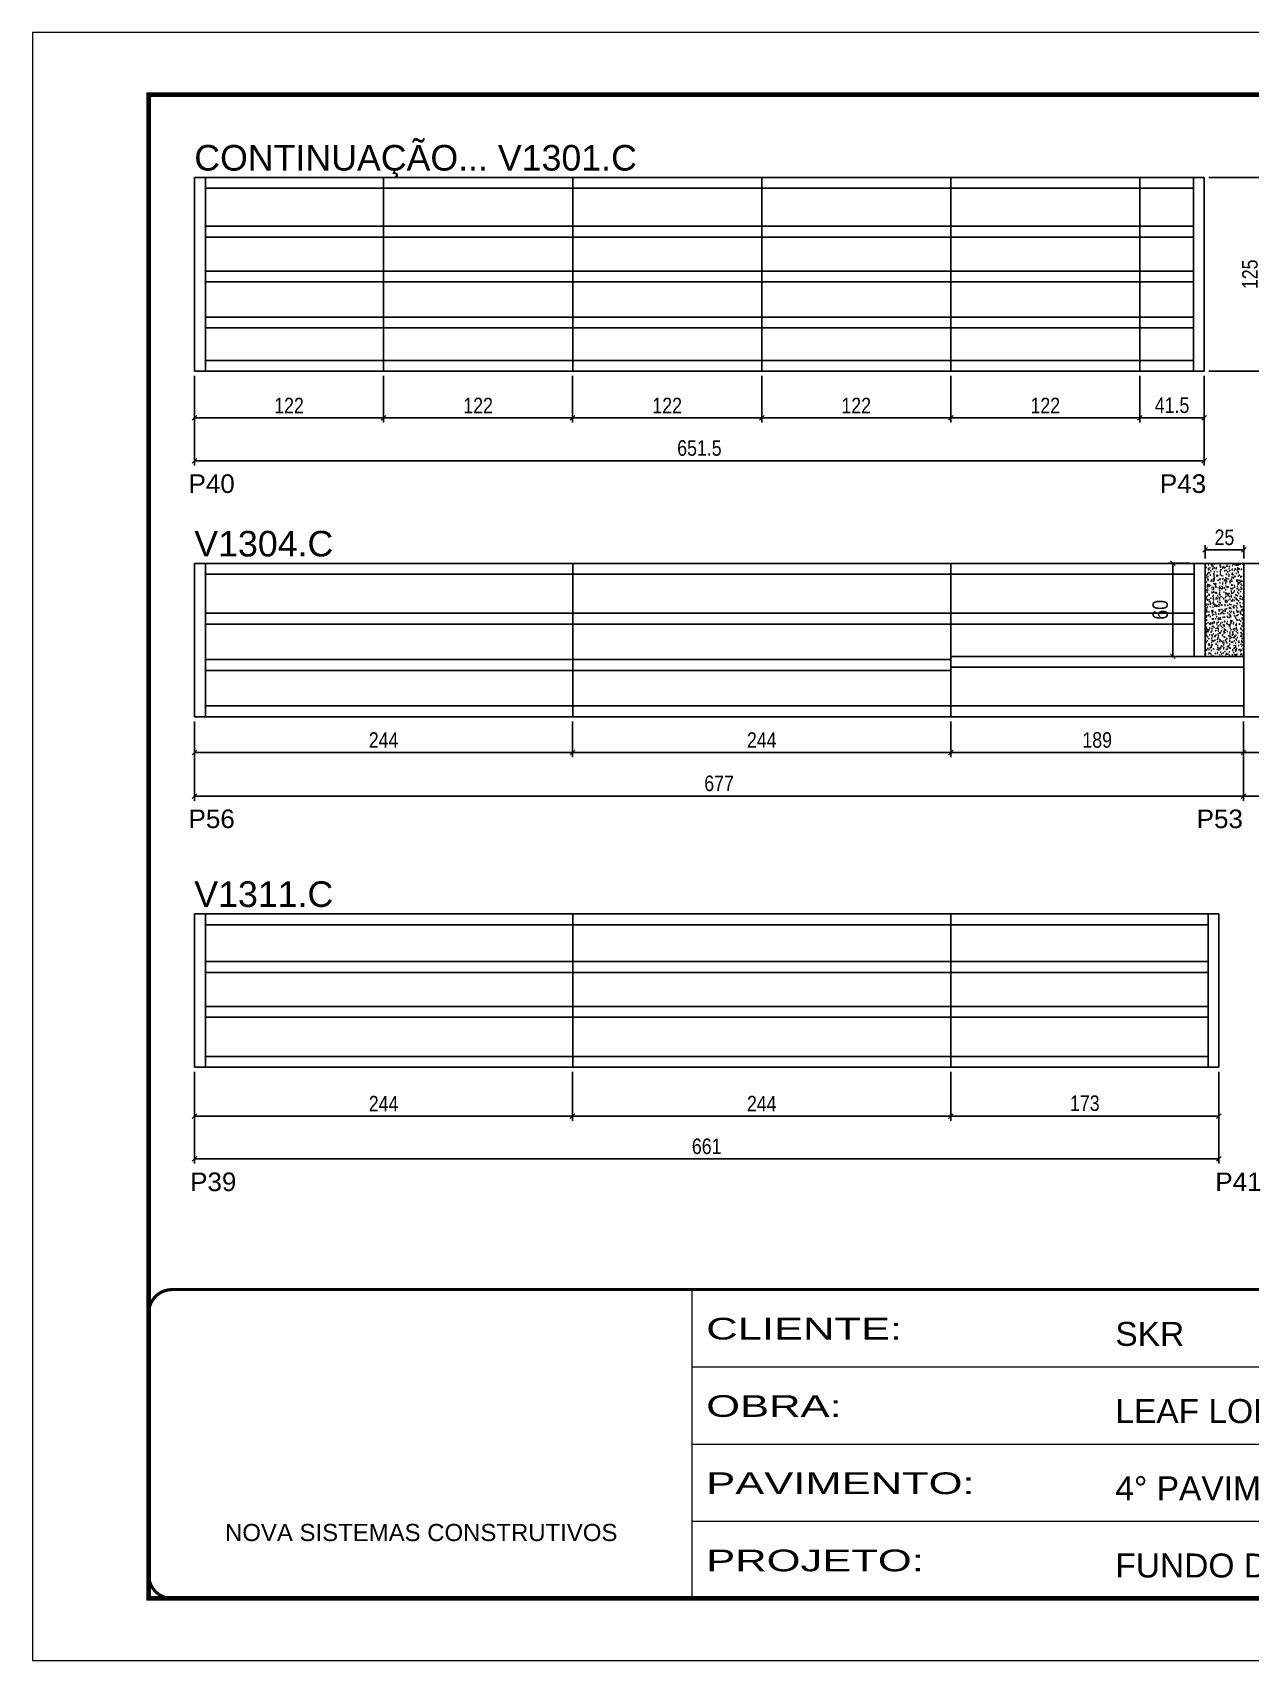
# Model space of a CAD drawing. Extents: x -4041 to 8212, y 239 to 4735.
# Drawn here: x 5142 to 5928, y 2537 to 3587 of the extents above; entities that cross this region are included whole.
import ezdxf

# ---------------------------------------------------------------- set-up
doc = ezdxf.new("R2010")
doc.units = 0
doc.linetypes.add('CONTINUO', pattern=[0])
doc.linetypes.add('DASHED', pattern=[0.75, 0.5, -0.25])
for name, color, linetype in [('5', 5, 'Continuous'), ('COTA', 241, 'Continuous'), ('NOMENCLATURA', 7, 'Continuous'), ('Painéis', 200, 'Continuous'), ('SARR_2.2x7', 40, 'Continuous')]:
    doc.layers.add(name, color=color, linetype=linetype)
doc.layers.add('Folhas', color=255, linetype='Continuous', lineweight=9)
doc.layers.add('SARRAFO DE PRESSAO', color=251, linetype='DASHED', lineweight=9)
doc.styles.add('ARIAL', font='arial.ttf')
doc.styles.add('COTA TECNICA', font='techl___.ttf', dxfattribs={"height": 10})
doc.styles.get("Standard").update_dxf_attribs({"font": 'arial.ttf'})
doc.styles.add('Tecnologia', font='')
doc.styles.get('Tecnologia').set_extended_font_data('Forgotten Futurist')
doc.dimstyles.new('PAINEL', dxfattribs={"dimtxt": 10, "dimasz": 3, "dimexe": 3, "dimexo": 3, "dimgap": 3, "dimtad": 1, "dimdec": 1, "dimzin": 12, "dimdsep": 46, "dimtxsty": 'COTA TECNICA', "dimblk1": 'OBLIQUE', "dimblk2": 'OBLIQUE', "dimsah": 1, "dimcen": 0.9, "dimclrd": 4, "dimclre": 4, "dimclrt": 240, "dimadec": 1, "dimazin": 3, "dimtfac": 1, "dimtdec": 1, "dimtmove": 0, "dimatfit": 3, "dimfxl": 1, "dimtolj": 1, "dimtzin": 12, "dimarcsym": 0})

# ---------------------------------------------------------------- blocks, each defined once
blk = doc.blocks.new('9999999999')
at = {"color": 30, "linetype": 'CONTINUO'}
for p, q in [((98564.6, 34230.2), (98564.6, 34429.4)), ((98564.6, 34379.6), (99584, 34379.6)), ((98564.6, 34329.8), (99488, 34329.8)), ((98564.6, 34280), (99488, 34280))]:
    blk.add_line(p, q, dxfattribs=at)
at = {"color": 30, "linetype": 'CONTINUO', "const_width": 2}
blk.add_lwpolyline([(99584, 34230.2), (99584, 34414.4, 0.414214), (99569, 34429.4), (98229, 34429.4, 0.414214), (98214, 34414.4), (98214, 34245.2, 0.414214), (98229, 34230.2), (99584, 34230.2)], format="xyb", dxfattribs=at)
at = {"layer": 'Folhas'}
blk.add_lwpolyline([(98139, 34190.2), (99624, 34190.2), (99624, 35240.2), (98139, 35240.2)], close=True, dxfattribs=at)
at = {"layer": 'Folhas', "color": 30, "const_width": 3}
blk.add_lwpolyline([(98214, 34230.2), (99584, 34230.2), (99584, 35200.2), (98214, 35200.2)], close=True, dxfattribs=at)
at = {"color": 7, "linetype": 'Continuous', "ltscale": 5, "style": 'ARIAL'}
for s, height, p in [('SKR', 15.48, (98837.7, 34393.1)), ('LEAF LOEFGREN', 15.483, (98837.7, 34343.3)), ('4° PAVIMENTO', 15.483, (98837.7, 34293.5)), ('NOVA SISTEMAS CONSTRUTIVOS', 11.059, (98263.2, 34267.2)), ('FUNDO DE VIGAS', 15.483, (98837.7, 34243.7))]:
    blk.add_text(s, height=height, dxfattribs=at).set_placement(p)
at = {"layer": 'Folhas', "color": 7, "style": 'Tecnologia', "width": 1.5}
for s, p in [('CLIENTE:', (98573.7, 34397.2)), ('OBRA:', (98573.7, 34347.3)), ('PAVIMENTO:', (98573.7, 34297.5)), ('PROJETO:', (98573.7, 34247.7))]:
    blk.add_text(s, height=14, dxfattribs=at).set_placement(p)
blk = doc.blocks.new('_Oblique')
at = {"color": 0, "linetype": 'ByBlock', "lineweight": -2}
blk.add_line((-0.5, -0.5), (0.5, 0.5), dxfattribs=at)
blk = doc.blocks.new('*D192')
at = {"layer": 'COTA', "color": 4, "lineweight": -2, "transparency": 16777216}
for p, q in [((5246.8, 3365.2), (5246.8, 3307.4)), ((5898.3, 3365.2), (5898.3, 3307.4)), ((5246.8, 3310.4), (5898.3, 3310.4))]:
    blk.add_line(p, q, dxfattribs=at)
at = {"layer": 'Defpoints', "color": 0, "transparency": 16777216}
for p in [(5246.8, 3368.2), (5898.3, 3368.2), (5898.3, 3310.4)]:
    blk.add_point(p, dxfattribs=at)
at = {"layer": 'COTA', "color": 4, "lineweight": -2, "transparency": 16777216, "xscale": 3, "yscale": 3, "zscale": 3, "rotation": 180}
blk.add_blockref('_Oblique', (5246.8, 3310.4), dxfattribs=at)
at = {"layer": 'COTA', "color": 4, "lineweight": -2, "transparency": 16777216, "xscale": 3, "yscale": 3, "zscale": 3}
blk.add_blockref('_Oblique', (5898.3, 3310.4), dxfattribs=at)
at = {"layer": 'COTA', "color": 240, "transparency": 16777216, "insert": (5572.6, 3318.6), "char_height": 10, "attachment_point": 5, "style": 'COTA TECNICA'}
blk.add_mtext('\\A1;651.5', dxfattribs=at)
blk = doc.blocks.new('*D193')
at = {"layer": 'COTA', "color": 4, "lineweight": -2, "transparency": 16777216}
for p, q in [((5246.8, 3365.2), (5246.8, 3335.1)), ((5368.8, 3365.2), (5368.8, 3335.1)), ((5246.8, 3338.1), (5368.8, 3338.1))]:
    blk.add_line(p, q, dxfattribs=at)
at = {"layer": 'Defpoints', "color": 0, "transparency": 16777216}
for p in [(5246.8, 3368.2), (5368.8, 3368.2), (5368.8, 3338.1)]:
    blk.add_point(p, dxfattribs=at)
at = {"layer": 'COTA', "color": 4, "lineweight": -2, "transparency": 16777216, "xscale": 3, "yscale": 3, "zscale": 3, "rotation": 180}
blk.add_blockref('_Oblique', (5246.8, 3338.1), dxfattribs=at)
at = {"layer": 'COTA', "color": 4, "lineweight": -2, "transparency": 16777216, "xscale": 3, "yscale": 3, "zscale": 3}
blk.add_blockref('_Oblique', (5368.8, 3338.1), dxfattribs=at)
at = {"layer": 'COTA', "color": 240, "transparency": 16777216, "insert": (5307.8, 3346.1), "char_height": 10, "attachment_point": 5, "style": 'COTA TECNICA'}
blk.add_mtext('\\A1;122', dxfattribs=at)
blk = doc.blocks.new('*D196')
at = {"layer": 'COTA', "color": 4, "lineweight": -2, "transparency": 16777216}
for p, q in [((5368.8, 3365.2), (5368.8, 3335.1)), ((5490.8, 3365.2), (5490.8, 3335.1)), ((5368.8, 3338.1), (5490.8, 3338.1))]:
    blk.add_line(p, q, dxfattribs=at)
at = {"layer": 'Defpoints', "color": 0, "transparency": 16777216}
for p in [(5368.8, 3368.2), (5490.8, 3368.2), (5490.8, 3338.1)]:
    blk.add_point(p, dxfattribs=at)
at = {"layer": 'COTA', "color": 4, "lineweight": -2, "transparency": 16777216, "xscale": 3, "yscale": 3, "zscale": 3, "rotation": 180}
blk.add_blockref('_Oblique', (5368.8, 3338.1), dxfattribs=at)
at = {"layer": 'COTA', "color": 4, "lineweight": -2, "transparency": 16777216, "xscale": 3, "yscale": 3, "zscale": 3}
blk.add_blockref('_Oblique', (5490.8, 3338.1), dxfattribs=at)
at = {"layer": 'COTA', "color": 240, "transparency": 16777216, "insert": (5429.8, 3346.1), "char_height": 10, "attachment_point": 5, "style": 'COTA TECNICA'}
blk.add_mtext('\\A1;122', dxfattribs=at)
blk = doc.blocks.new('*D197')
at = {"layer": 'COTA', "color": 4, "lineweight": -2, "transparency": 16777216}
for p, q in [((5490.8, 3365.2), (5490.8, 3335.1)), ((5612.8, 3365.2), (5612.8, 3335.1)), ((5490.8, 3338.1), (5612.8, 3338.1))]:
    blk.add_line(p, q, dxfattribs=at)
at = {"layer": 'Defpoints', "color": 0, "transparency": 16777216}
for p in [(5490.8, 3368.2), (5612.8, 3368.2), (5612.8, 3338.1)]:
    blk.add_point(p, dxfattribs=at)
at = {"layer": 'COTA', "color": 4, "lineweight": -2, "transparency": 16777216, "xscale": 3, "yscale": 3, "zscale": 3, "rotation": 180}
blk.add_blockref('_Oblique', (5490.8, 3338.1), dxfattribs=at)
at = {"layer": 'COTA', "color": 4, "lineweight": -2, "transparency": 16777216, "xscale": 3, "yscale": 3, "zscale": 3}
blk.add_blockref('_Oblique', (5612.8, 3338.1), dxfattribs=at)
at = {"layer": 'COTA', "color": 240, "transparency": 16777216, "insert": (5551.8, 3346.1), "char_height": 10, "attachment_point": 5, "style": 'COTA TECNICA'}
blk.add_mtext('\\A1;122', dxfattribs=at)
blk = doc.blocks.new('*D198')
at = {"layer": 'COTA', "color": 4, "lineweight": -2, "transparency": 16777216}
for p, q in [((5612.8, 3365.2), (5612.8, 3335.1)), ((5734.8, 3365.2), (5734.8, 3335.1)), ((5612.8, 3338.1), (5734.8, 3338.1))]:
    blk.add_line(p, q, dxfattribs=at)
at = {"layer": 'Defpoints', "color": 0, "transparency": 16777216}
for p in [(5612.8, 3368.2), (5734.8, 3368.2), (5734.8, 3338.1)]:
    blk.add_point(p, dxfattribs=at)
at = {"layer": 'COTA', "color": 4, "lineweight": -2, "transparency": 16777216, "xscale": 3, "yscale": 3, "zscale": 3, "rotation": 180}
blk.add_blockref('_Oblique', (5612.8, 3338.1), dxfattribs=at)
at = {"layer": 'COTA', "color": 4, "lineweight": -2, "transparency": 16777216, "xscale": 3, "yscale": 3, "zscale": 3}
blk.add_blockref('_Oblique', (5734.8, 3338.1), dxfattribs=at)
at = {"layer": 'COTA', "color": 240, "transparency": 16777216, "insert": (5673.8, 3346.1), "char_height": 10, "attachment_point": 5, "style": 'COTA TECNICA'}
blk.add_mtext('\\A1;122', dxfattribs=at)
blk = doc.blocks.new('*D194')
at = {"layer": 'COTA', "color": 4, "lineweight": -2, "transparency": 16777216}
for p, q in [((5734.8, 3365.2), (5734.8, 3335.1)), ((5856.8, 3365.2), (5856.8, 3335.1)), ((5734.8, 3338.1), (5856.8, 3338.1))]:
    blk.add_line(p, q, dxfattribs=at)
at = {"layer": 'Defpoints', "color": 0, "transparency": 16777216}
for p in [(5734.8, 3368.2), (5856.8, 3368.2), (5856.8, 3338.1)]:
    blk.add_point(p, dxfattribs=at)
at = {"layer": 'COTA', "color": 4, "lineweight": -2, "transparency": 16777216, "xscale": 3, "yscale": 3, "zscale": 3, "rotation": 180}
blk.add_blockref('_Oblique', (5734.8, 3338.1), dxfattribs=at)
at = {"layer": 'COTA', "color": 4, "lineweight": -2, "transparency": 16777216, "xscale": 3, "yscale": 3, "zscale": 3}
blk.add_blockref('_Oblique', (5856.8, 3338.1), dxfattribs=at)
at = {"layer": 'COTA', "color": 240, "transparency": 16777216, "insert": (5795.8, 3346.1), "char_height": 10, "attachment_point": 5, "style": 'COTA TECNICA'}
blk.add_mtext('\\A1;122', dxfattribs=at)
blk = doc.blocks.new('*D195')
at = {"layer": 'COTA', "color": 4, "lineweight": -2, "transparency": 16777216}
for p, q in [((5856.8, 3365.2), (5856.8, 3335.1)), ((5898.3, 3365.2), (5898.3, 3335.1)), ((5856.8, 3338.1), (5898.3, 3338.1))]:
    blk.add_line(p, q, dxfattribs=at)
at = {"layer": 'Defpoints', "color": 0, "transparency": 16777216}
for p in [(5856.8, 3368.2), (5898.3, 3368.2), (5898.3, 3338.1)]:
    blk.add_point(p, dxfattribs=at)
at = {"layer": 'COTA', "color": 4, "lineweight": -2, "transparency": 16777216, "xscale": 3, "yscale": 3, "zscale": 3, "rotation": 180}
blk.add_blockref('_Oblique', (5856.8, 3338.1), dxfattribs=at)
at = {"layer": 'COTA', "color": 4, "lineweight": -2, "transparency": 16777216, "xscale": 3, "yscale": 3, "zscale": 3}
blk.add_blockref('_Oblique', (5898.3, 3338.1), dxfattribs=at)
at = {"layer": 'COTA', "color": 240, "transparency": 16777216, "insert": (5877.6, 3346.2), "char_height": 10, "attachment_point": 5, "style": 'COTA TECNICA'}
blk.add_mtext('\\A1;41.5', dxfattribs=at)
blk = doc.blocks.new('*D199')
at = {"layer": 'COTA', "color": 4, "lineweight": -2, "transparency": 16777216}
for p, q in [((5901.3, 3493.2), (5939, 3493.2)), ((5936, 3493.2), (5936, 3368.2)), ((5901.3, 3368.2), (5939, 3368.2))]:
    blk.add_line(p, q, dxfattribs=at)
at = {"layer": 'Defpoints', "color": 0, "transparency": 16777216}
for p in [(5898.3, 3493.2), (5898.3, 3368.2), (5936, 3368.2)]:
    blk.add_point(p, dxfattribs=at)
at = {"layer": 'COTA', "color": 4, "lineweight": -2, "transparency": 16777216, "xscale": 3, "yscale": 3, "zscale": 3}
for p, rotation in [((5936, 3493.2), 90), ((5936, 3368.2), 270)]:
    blk.add_blockref('_Oblique', p, dxfattribs=dict(at, rotation=rotation))
at = {"layer": 'COTA', "color": 240, "transparency": 16777216, "insert": (5927.9, 3430.7), "char_height": 10, "attachment_point": 5, "rotation": 90, "style": 'COTA TECNICA'}
blk.add_mtext('\\A1;125', dxfattribs=at)
blk = doc.blocks.new('*D201')
at = {"layer": 'COTA', "color": 4, "lineweight": -2, "transparency": 16777216}
for p, q in [((5246.8, 3142.3), (5246.8, 3091.2)), ((5923.8, 3142.3), (5923.8, 3091.2)), ((5923.8, 3094.2), (5246.8, 3094.2))]:
    blk.add_line(p, q, dxfattribs=at)
at = {"layer": 'Defpoints', "color": 0, "transparency": 16777216}
for p in [(5246.8, 3145.3), (5923.8, 3145.3), (5246.8, 3094.2)]:
    blk.add_point(p, dxfattribs=at)
at = {"layer": 'COTA', "color": 4, "lineweight": -2, "transparency": 16777216, "xscale": 3, "yscale": 3, "zscale": 3, "rotation": 180}
blk.add_blockref('_Oblique', (5246.8, 3094.2), dxfattribs=at)
at = {"layer": 'COTA', "color": 4, "lineweight": -2, "transparency": 16777216, "xscale": 3, "yscale": 3, "zscale": 3}
blk.add_blockref('_Oblique', (5923.8, 3094.2), dxfattribs=at)
at = {"layer": 'COTA', "color": 240, "transparency": 16777216, "insert": (5585.3, 3102.3), "char_height": 10, "attachment_point": 5, "style": 'COTA TECNICA'}
blk.add_mtext('\\A1;677', dxfattribs=at)
blk = doc.blocks.new('*D202')
at = {"layer": 'COTA', "color": 4, "lineweight": -2, "transparency": 16777216}
for p, q in [((5923.8, 3142.3), (5923.8, 3091.2)), ((6241.8, 3142.3), (6241.8, 3091.2)), ((5923.8, 3094.2), (6241.8, 3094.2))]:
    blk.add_line(p, q, dxfattribs=at)
at = {"layer": 'Defpoints', "color": 0, "transparency": 16777216}
for p in [(5923.8, 3145.3), (6241.8, 3145.3), (6241.8, 3094.2)]:
    blk.add_point(p, dxfattribs=at)
at = {"layer": 'COTA', "color": 4, "lineweight": -2, "transparency": 16777216, "xscale": 3, "yscale": 3, "zscale": 3, "rotation": 180}
blk.add_blockref('_Oblique', (5923.8, 3094.2), dxfattribs=at)
at = {"layer": 'COTA', "color": 4, "lineweight": -2, "transparency": 16777216, "xscale": 3, "yscale": 3, "zscale": 3}
blk.add_blockref('_Oblique', (6241.8, 3094.2), dxfattribs=at)
at = {"layer": 'COTA', "color": 240, "transparency": 16777216, "insert": (6082.8, 3102.5), "char_height": 10, "attachment_point": 5, "style": 'COTA TECNICA'}
blk.add_mtext('\\A1;318', dxfattribs=at)
blk = doc.blocks.new('*D204')
at = {"layer": 'COTA', "color": 4, "lineweight": -2, "transparency": 16777216}
for p, q in [((5246.8, 3142.3), (5246.8, 3119.2)), ((5490.8, 3142.3), (5490.8, 3119.2)), ((5246.8, 3122.2), (5490.8, 3122.2))]:
    blk.add_line(p, q, dxfattribs=at)
at = {"layer": 'Defpoints', "color": 0, "transparency": 16777216}
for p in [(5246.8, 3145.3), (5490.8, 3145.3), (5490.8, 3122.2)]:
    blk.add_point(p, dxfattribs=at)
at = {"layer": 'COTA', "color": 4, "lineweight": -2, "transparency": 16777216, "xscale": 3, "yscale": 3, "zscale": 3, "rotation": 180}
blk.add_blockref('_Oblique', (5246.8, 3122.2), dxfattribs=at)
at = {"layer": 'COTA', "color": 4, "lineweight": -2, "transparency": 16777216, "xscale": 3, "yscale": 3, "zscale": 3}
blk.add_blockref('_Oblique', (5490.8, 3122.2), dxfattribs=at)
at = {"layer": 'COTA', "color": 240, "transparency": 16777216, "insert": (5368.8, 3130.3), "char_height": 10, "attachment_point": 5, "style": 'COTA TECNICA'}
blk.add_mtext('\\A1;244', dxfattribs=at)
blk = doc.blocks.new('*D205')
at = {"layer": 'COTA', "color": 4, "lineweight": -2, "transparency": 16777216}
for p, q in [((5490.8, 3142.3), (5490.8, 3119.2)), ((5734.8, 3142.3), (5734.8, 3119.2)), ((5490.8, 3122.2), (5734.8, 3122.2))]:
    blk.add_line(p, q, dxfattribs=at)
at = {"layer": 'Defpoints', "color": 0, "transparency": 16777216}
for p in [(5490.8, 3145.3), (5734.8, 3145.3), (5734.8, 3122.2)]:
    blk.add_point(p, dxfattribs=at)
at = {"layer": 'COTA', "color": 4, "lineweight": -2, "transparency": 16777216, "xscale": 3, "yscale": 3, "zscale": 3, "rotation": 180}
blk.add_blockref('_Oblique', (5490.8, 3122.2), dxfattribs=at)
at = {"layer": 'COTA', "color": 4, "lineweight": -2, "transparency": 16777216, "xscale": 3, "yscale": 3, "zscale": 3}
blk.add_blockref('_Oblique', (5734.8, 3122.2), dxfattribs=at)
at = {"layer": 'COTA', "color": 240, "transparency": 16777216, "insert": (5612.8, 3130.3), "char_height": 10, "attachment_point": 5, "style": 'COTA TECNICA'}
blk.add_mtext('\\A1;244', dxfattribs=at)
blk = doc.blocks.new('*D206')
at = {"layer": 'COTA', "color": 4, "lineweight": -2, "transparency": 16777216}
for p, q in [((5734.8, 3142.3), (5734.8, 3119.2)), ((5923.8, 3142.3), (5923.8, 3119.2)), ((5734.8, 3122.2), (5923.8, 3122.2))]:
    blk.add_line(p, q, dxfattribs=at)
at = {"layer": 'Defpoints', "color": 0, "transparency": 16777216}
for p in [(5734.8, 3145.3), (5923.8, 3145.3), (5923.8, 3122.2)]:
    blk.add_point(p, dxfattribs=at)
at = {"layer": 'COTA', "color": 4, "lineweight": -2, "transparency": 16777216, "xscale": 3, "yscale": 3, "zscale": 3, "rotation": 180}
blk.add_blockref('_Oblique', (5734.8, 3122.2), dxfattribs=at)
at = {"layer": 'COTA', "color": 4, "lineweight": -2, "transparency": 16777216, "xscale": 3, "yscale": 3, "zscale": 3}
blk.add_blockref('_Oblique', (5923.8, 3122.2), dxfattribs=at)
at = {"layer": 'COTA', "color": 240, "transparency": 16777216, "insert": (5829.3, 3130.3), "char_height": 10, "attachment_point": 5, "style": 'COTA TECNICA'}
blk.add_mtext('\\A1;189', dxfattribs=at)
blk = doc.blocks.new('*D207')
at = {"layer": 'COTA', "color": 4, "lineweight": -2, "transparency": 16777216}
for p, q in [((5898.9, 3247.3), (5898.9, 3255.9)), ((5923.9, 3247.3), (5923.9, 3255.9)), ((5898.9, 3252.9), (5923.9, 3252.9))]:
    blk.add_line(p, q, dxfattribs=at)
at = {"layer": 'Defpoints', "color": 0, "transparency": 16777216}
for p in [(5923.9, 3252.9), (5898.9, 3244.3), (5923.9, 3244.3)]:
    blk.add_point(p, dxfattribs=at)
at = {"layer": 'COTA', "color": 4, "lineweight": -2, "transparency": 16777216, "xscale": 3, "yscale": 3, "zscale": 3, "rotation": 180}
blk.add_blockref('_Oblique', (5898.9, 3252.9), dxfattribs=at)
at = {"layer": 'COTA', "color": 4, "lineweight": -2, "transparency": 16777216, "xscale": 3, "yscale": 3, "zscale": 3}
blk.add_blockref('_Oblique', (5923.9, 3252.9), dxfattribs=at)
at = {"layer": 'COTA', "color": 240, "transparency": 16777216, "insert": (5911.4, 3261), "char_height": 10, "attachment_point": 5, "style": 'COTA TECNICA'}
blk.add_mtext('\\A1;25', dxfattribs=at)
blk = doc.blocks.new('*D208')
at = {"layer": 'COTA', "color": 4, "lineweight": -2, "transparency": 16777216}
for p, q in [((5923.8, 3142.3), (5923.8, 3119.2)), ((6167.8, 3142.3), (6167.8, 3119.2)), ((5923.8, 3122.2), (6167.8, 3122.2))]:
    blk.add_line(p, q, dxfattribs=at)
at = {"layer": 'Defpoints', "color": 0, "transparency": 16777216}
for p in [(5923.8, 3145.3), (6167.8, 3145.3), (6167.8, 3122.2)]:
    blk.add_point(p, dxfattribs=at)
at = {"layer": 'COTA', "color": 4, "lineweight": -2, "transparency": 16777216, "xscale": 3, "yscale": 3, "zscale": 3, "rotation": 180}
blk.add_blockref('_Oblique', (5923.8, 3122.2), dxfattribs=at)
at = {"layer": 'COTA', "color": 4, "lineweight": -2, "transparency": 16777216, "xscale": 3, "yscale": 3, "zscale": 3}
blk.add_blockref('_Oblique', (6167.8, 3122.2), dxfattribs=at)
at = {"layer": 'COTA', "color": 240, "transparency": 16777216, "insert": (6045.8, 3130.3), "char_height": 10, "attachment_point": 5, "style": 'COTA TECNICA'}
blk.add_mtext('\\A1;244', dxfattribs=at)
blk = doc.blocks.new('*D210')
at = {"layer": 'COTA', "color": 4, "lineweight": -2, "transparency": 16777216}
for p, q in [((5888.9, 3244.3), (5875.1, 3244.3)), ((5878.1, 3244.3), (5878.1, 3184.3)), ((5888.9, 3184.3), (5875.1, 3184.3))]:
    blk.add_line(p, q, dxfattribs=at)
at = {"layer": 'Defpoints', "color": 0, "transparency": 16777216}
for p in [(5891.9, 3244.3), (5878.1, 3184.3), (5891.9, 3184.3)]:
    blk.add_point(p, dxfattribs=at)
at = {"layer": 'COTA', "color": 4, "lineweight": -2, "transparency": 16777216, "xscale": 3, "yscale": 3, "zscale": 3}
for p, rotation in [((5878.1, 3244.3), 90), ((5878.1, 3184.3), 270)]:
    blk.add_blockref('_Oblique', p, dxfattribs=dict(at, rotation=rotation))
at = {"layer": 'COTA', "color": 240, "transparency": 16777216, "insert": (5870, 3214.3), "char_height": 10, "attachment_point": 5, "rotation": 90, "style": 'COTA TECNICA'}
blk.add_mtext('\\A1;60', dxfattribs=at)
blk = doc.blocks.new('*D212')
at = {"layer": 'COTA', "color": 4, "lineweight": -2, "transparency": 16777216}
for p, q in [((5246.8, 2916.2), (5246.8, 2857.1)), ((5907.8, 2916.2), (5907.8, 2857.1)), ((5246.8, 2860.1), (5907.8, 2860.1))]:
    blk.add_line(p, q, dxfattribs=at)
at = {"layer": 'Defpoints', "color": 0, "transparency": 16777216}
for p in [(5246.8, 2919.2), (5907.8, 2919.2), (5907.8, 2860.1)]:
    blk.add_point(p, dxfattribs=at)
at = {"layer": 'COTA', "color": 4, "lineweight": -2, "transparency": 16777216, "xscale": 3, "yscale": 3, "zscale": 3, "rotation": 180}
blk.add_blockref('_Oblique', (5246.8, 2860.1), dxfattribs=at)
at = {"layer": 'COTA', "color": 4, "lineweight": -2, "transparency": 16777216, "xscale": 3, "yscale": 3, "zscale": 3}
blk.add_blockref('_Oblique', (5907.8, 2860.1), dxfattribs=at)
at = {"layer": 'COTA', "color": 240, "transparency": 16777216, "insert": (5577.3, 2868.2), "char_height": 10, "attachment_point": 5, "style": 'COTA TECNICA'}
blk.add_mtext('\\A1;661', dxfattribs=at)
blk = doc.blocks.new('*D213')
at = {"layer": 'COTA', "color": 4, "lineweight": -2, "transparency": 16777216}
for p, q in [((5246.8, 2916.2), (5246.8, 2884.7)), ((5490.8, 2916.2), (5490.8, 2884.7)), ((5246.8, 2887.7), (5490.8, 2887.7))]:
    blk.add_line(p, q, dxfattribs=at)
at = {"layer": 'Defpoints', "color": 0, "transparency": 16777216}
for p in [(5246.8, 2919.2), (5490.8, 2919.2), (5490.8, 2887.7)]:
    blk.add_point(p, dxfattribs=at)
at = {"layer": 'COTA', "color": 4, "lineweight": -2, "transparency": 16777216, "xscale": 3, "yscale": 3, "zscale": 3, "rotation": 180}
blk.add_blockref('_Oblique', (5246.8, 2887.7), dxfattribs=at)
at = {"layer": 'COTA', "color": 4, "lineweight": -2, "transparency": 16777216, "xscale": 3, "yscale": 3, "zscale": 3}
blk.add_blockref('_Oblique', (5490.8, 2887.7), dxfattribs=at)
at = {"layer": 'COTA', "color": 240, "transparency": 16777216, "insert": (5368.8, 2895.8), "char_height": 10, "attachment_point": 5, "style": 'COTA TECNICA'}
blk.add_mtext('\\A1;244', dxfattribs=at)
blk = doc.blocks.new('*D214')
at = {"layer": 'COTA', "color": 4, "lineweight": -2, "transparency": 16777216}
for p, q in [((5490.8, 2916.2), (5490.8, 2884.7)), ((5734.8, 2916.2), (5734.8, 2884.7)), ((5490.8, 2887.7), (5734.8, 2887.7))]:
    blk.add_line(p, q, dxfattribs=at)
at = {"layer": 'Defpoints', "color": 0, "transparency": 16777216}
for p in [(5490.8, 2919.2), (5734.8, 2919.2), (5734.8, 2887.7)]:
    blk.add_point(p, dxfattribs=at)
at = {"layer": 'COTA', "color": 4, "lineweight": -2, "transparency": 16777216, "xscale": 3, "yscale": 3, "zscale": 3, "rotation": 180}
blk.add_blockref('_Oblique', (5490.8, 2887.7), dxfattribs=at)
at = {"layer": 'COTA', "color": 4, "lineweight": -2, "transparency": 16777216, "xscale": 3, "yscale": 3, "zscale": 3}
blk.add_blockref('_Oblique', (5734.8, 2887.7), dxfattribs=at)
at = {"layer": 'COTA', "color": 240, "transparency": 16777216, "insert": (5612.8, 2895.8), "char_height": 10, "attachment_point": 5, "style": 'COTA TECNICA'}
blk.add_mtext('\\A1;244', dxfattribs=at)
blk = doc.blocks.new('*D215')
at = {"layer": 'COTA', "color": 4, "lineweight": -2, "transparency": 16777216}
for p, q in [((5734.8, 2916.2), (5734.8, 2884.7)), ((5907.8, 2916.2), (5907.8, 2884.7)), ((5734.8, 2887.7), (5907.8, 2887.7))]:
    blk.add_line(p, q, dxfattribs=at)
at = {"layer": 'Defpoints', "color": 0, "transparency": 16777216}
for p in [(5734.8, 2919.2), (5907.8, 2919.2), (5907.8, 2887.7)]:
    blk.add_point(p, dxfattribs=at)
at = {"layer": 'COTA', "color": 4, "lineweight": -2, "transparency": 16777216, "xscale": 3, "yscale": 3, "zscale": 3, "rotation": 180}
blk.add_blockref('_Oblique', (5734.8, 2887.7), dxfattribs=at)
at = {"layer": 'COTA', "color": 4, "lineweight": -2, "transparency": 16777216, "xscale": 3, "yscale": 3, "zscale": 3}
blk.add_blockref('_Oblique', (5907.8, 2887.7), dxfattribs=at)
at = {"layer": 'COTA', "color": 240, "transparency": 16777216, "insert": (5821.3, 2896), "char_height": 10, "attachment_point": 5, "style": 'COTA TECNICA'}
blk.add_mtext('\\A1;173', dxfattribs=at)

msp = doc.modelspace()

# ---------------------------------------------------------------- hatches: boundary and pattern name
at = {"layer": 'COTA'}
h = msp.add_hatch(dxfattribs=at)
h.set_pattern_fill('AR-CONC', color=256, scale=0.03)
h.set_pattern_definition([(50, (0, 29.4494), (5.46554, -0.4781726), [0.5715, -6.2865]), (355, (0, 29.4494), (-1.0573026, 5.7317054), [0.4572, -5.0292175]), (100.451445, (0.4555, 29.4096), (4.4082374, 5.2535326), [0.4857003, -5.3427073]), (46.1842, (0, 30.9734), (8.132371, -1.26127), [0.85725, -9.42975]), (96.63556, (0.678, 30.868), (7.122124, 7.422784), [0.728551, -8.014068]), (351.18415, (0, 30.973), (7.122124, 7.422784), [0.685799, -7.543792]), (21, (0.762, 30.5924), (4.5484317, -3.067956), [0.5715, -6.2865]), (326, (0.762, 30.5924), (1.854061, 5.525639), [0.4572, -5.0292]), (71.451445, (1.141, 30.337), (6.4024926, 2.457683), [0.4857003, -5.342698]), (37.5, (0, 29.4494), (0.0926581, 2.53665117), [0, -4.96824, 0, -5.1054, 0, -5.04825]), (7.5, (0, 29.4494), (2.0045899, 3.0054172), [0, -2.91084, 0, -4.85394, 0, -1.92405]), (327.5, (-1.6993, 29.4494), (4.06771786, -0.1718623), [0, -1.905, 0, -5.9436, 0, -7.8867]), (317.5, (-2.4613, 29.4494), (4.4438754, 0.7627947), [0, -2.4765, 0, -3.94716, 0, -5.6007])])
h.paths.add_polyline_path([(5923.94, 3244.28), (5898.94, 3244.28), (5898.94, 3184.28), (5923.88, 3184.28)])

# ---------------------------------------------------------------- linework, layer by layer
for p, q in [((5923.94, 3244.28), (5898.94, 3244.28)), ((5898.94, 3184.28), (5891.94, 3184.28))]:
    msp.add_line(p, q, dxfattribs=at)
at = {"layer": 'Painéis'}
for p, q in [((5898.34, 3493.18), (5246.84, 3493.18)), ((5246.84, 3493.18), (5246.84, 3368.18)), ((5368.84, 3493.18), (5368.84, 3368.18)), ((5490.84, 3493.18), (5490.84, 3368.18)), ((5612.84, 3493.18), (5612.84, 3368.18)), ((5734.84, 3493.18), (5734.84, 3368.18)), ((5856.84, 3493.18), (5856.84, 3368.18)), ((5898.34, 3493.18), (5898.34, 3368.18)), ((5246.84, 3368.18), (5898.34, 3368.18)), ((5246.84, 3145.28), (5246.84, 3244.28)), ((5246.84, 3244.28), (5898.94, 3244.28)), ((5490.84, 3244.28), (5490.84, 3145.28)), ((5734.84, 3244.28), (5734.84, 3145.28)), ((5898.94, 3244.28), (5898.94, 3184.28)), ((5898.94, 3184.28), (5923.84, 3184.28)), ((5923.84, 3145.28), (5246.84, 3145.28)), ((5907.84, 3018.22), (5246.84, 3018.22)), ((5246.84, 3018.22), (5246.84, 2919.22)), ((5490.84, 3018.22), (5490.84, 2919.22)), ((5734.84, 3018.22), (5734.84, 2919.22)), ((5907.84, 3018.22), (5907.84, 2919.22)), ((5246.84, 2919.22), (5907.84, 2919.22))]:
    msp.add_line(p, q, dxfattribs=at)
msp.add_lwpolyline([(5923.94, 3244.28), (6241.74, 3244.28), (6241.84, 3184.28), (6260.74, 3184.28), (6260.74, 3244.28), (6310.84, 3244.28), (6310.84, 3145.28), (5923.84, 3145.28), (5923.94, 3244.28)], dxfattribs=at)
at = {"layer": 'SARR_2.2x7', "linetype": 'Continuous'}
for p, q in [((5253.84, 3493.18), (5253.84, 3368.18)), ((5368.84, 3486.18), (5253.84, 3486.18)), ((5490.84, 3486.18), (5368.84, 3486.18)), ((5612.84, 3486.18), (5490.84, 3486.18)), ((5734.84, 3486.18), (5612.84, 3486.18)), ((5856.84, 3486.18), (5734.84, 3486.18)), ((5856.84, 3486.18), (5891.34, 3486.18)), ((5891.34, 3493.18), (5891.34, 3368.18)), ((5368.84, 3461.7), (5253.84, 3461.7)), ((5368.84, 3454.7), (5253.84, 3454.7)), ((5490.84, 3461.7), (5368.84, 3461.7)), ((5490.84, 3454.7), (5368.84, 3454.7)), ((5612.84, 3461.7), (5490.84, 3461.7)), ((5612.84, 3454.7), (5490.84, 3454.7)), ((5734.84, 3461.7), (5612.84, 3461.7)), ((5734.84, 3454.7), (5612.84, 3454.7)), ((5856.84, 3461.7), (5734.84, 3461.7)), ((5856.84, 3454.7), (5734.84, 3454.7)), ((5856.84, 3461.7), (5891.34, 3461.7)), ((5856.84, 3454.7), (5891.34, 3454.7)), ((5368.84, 3432.77), (5253.84, 3432.77)), ((5368.84, 3425.77), (5253.84, 3425.77)), ((5490.84, 3432.77), (5368.84, 3432.77)), ((5490.84, 3425.77), (5368.84, 3425.77)), ((5612.84, 3432.77), (5490.84, 3432.77)), ((5612.84, 3425.77), (5490.84, 3425.77)), ((5734.84, 3432.77), (5612.84, 3432.77)), ((5734.84, 3425.77), (5612.84, 3425.77)), ((5856.84, 3432.77), (5734.84, 3432.77)), ((5856.84, 3425.77), (5734.84, 3425.77)), ((5856.84, 3432.77), (5891.34, 3432.77)), ((5856.84, 3425.77), (5891.34, 3425.77)), ((5368.84, 3403.15), (5253.84, 3403.15)), ((5490.84, 3403.15), (5368.84, 3403.15)), ((5612.84, 3403.15), (5490.84, 3403.15)), ((5734.84, 3403.15), (5612.84, 3403.15)), ((5856.84, 3403.15), (5734.84, 3403.15)), ((5856.84, 3403.15), (5891.34, 3403.15)), ((5368.84, 3396.15), (5253.84, 3396.15)), ((5490.84, 3396.15), (5368.84, 3396.15)), ((5612.84, 3396.15), (5490.84, 3396.15)), ((5734.84, 3396.15), (5612.84, 3396.15)), ((5856.84, 3396.15), (5734.84, 3396.15)), ((5856.84, 3396.15), (5891.34, 3396.15)), ((5368.84, 3375.18), (5253.84, 3375.18)), ((5490.84, 3375.18), (5368.84, 3375.18)), ((5612.84, 3375.18), (5490.84, 3375.18)), ((5734.84, 3375.18), (5612.84, 3375.18)), ((5856.84, 3375.18), (5734.84, 3375.18)), ((5856.84, 3375.18), (5891.34, 3375.18)), ((5253.84, 3244.28), (5253.84, 3145.28)), ((5490.84, 3237.28), (5253.84, 3237.28)), ((5490.84, 3237.28), (5734.84, 3237.28)), ((5891.94, 3237.28), (5734.84, 3237.28)), ((5891.94, 3244.28), (5891.94, 3184.28)), ((5490.84, 3212.14), (5253.84, 3212.14)), ((5490.84, 3205.14), (5253.84, 3205.14)), ((5490.84, 3212.14), (5734.84, 3212.14)), ((5490.84, 3205.14), (5734.84, 3205.14)), ((5891.94, 3212.14), (5734.84, 3212.14)), ((5891.94, 3205.14), (5734.84, 3205.14)), ((5490.84, 3182.22), (5253.84, 3182.22)), ((5490.84, 3182.22), (5734.84, 3182.22)), ((5923.84, 3184.28), (5734.81, 3184.28)), ((5490.84, 3175.22), (5253.84, 3175.22)), ((5490.84, 3175.22), (5734.84, 3175.22)), ((5923.84, 3177.28), (5734.81, 3177.28)), ((5490.84, 3152.28), (5253.84, 3152.28)), ((5490.84, 3152.28), (5734.84, 3152.28)), ((5923.85, 3152.28), (5734.84, 3152.28)), ((5253.84, 3018.22), (5253.84, 2919.22)), ((5900.84, 3018.22), (5900.84, 2919.22)), ((5490.84, 3011.22), (5253.84, 3011.22)), ((5734.84, 3011.22), (5490.84, 3011.22)), ((5900.84, 3011.22), (5734.84, 3011.22)), ((5490.84, 2987.44), (5253.84, 2987.44)), ((5734.84, 2987.44), (5490.84, 2987.44)), ((5900.84, 2987.44), (5734.84, 2987.44)), ((5490.84, 2980.44), (5253.84, 2980.44)), ((5734.84, 2980.44), (5490.84, 2980.44)), ((5900.84, 2980.44), (5734.84, 2980.44)), ((5490.84, 2958.51), (5253.84, 2958.51)), ((5490.84, 2951.51), (5253.84, 2951.51)), ((5734.84, 2958.51), (5490.84, 2958.51)), ((5734.84, 2951.51), (5490.84, 2951.51)), ((5900.84, 2958.51), (5734.84, 2958.51)), ((5900.84, 2951.51), (5734.84, 2951.51)), ((5490.84, 2926.22), (5253.84, 2926.22)), ((5734.84, 2926.22), (5490.84, 2926.22)), ((5900.84, 2926.22), (5734.84, 2926.22))]:
    msp.add_line(p, q, dxfattribs=at)

# ---------------------------------------------------------------- block references
at = {"layer": 'SARRAFO DE PRESSAO', "color": 6, "linetype": 'ByBlock'}
msp.add_blockref('9999999999', (-92996.71, -31653.56), dxfattribs=at)

# ---------------------------------------------------------------- texts
at = {"layer": '5', "linetype": 'Continuous'}
for s, p in [('P40', (5242.95, 3289.69)), ('P43', (5869.76, 3289.69)), ('P56', (5242.95, 3073.49)), ('P53', (5893.49, 3073.49)), ('P39', (5243.97, 2839.36)), ('P41', (5905.55, 2839.36))]:
    msp.add_text(s, height=12, rotation=0.00004, dxfattribs=at).set_placement(p)
at = {"layer": 'NOMENCLATURA', "linetype": 'Continuous'}
for s, p in [('CONTINUAÇÃO... V1301.C', (5246.64, 3497.62)), ('V1304.C', (5246.64, 3248.72)), ('V1311.C', (5246.64, 3022.66))]:
    msp.add_text(s, height=16.5, dxfattribs=at).set_placement(p)

# ---------------------------------------------------------------- dimensions: what is measured, and where the dimension line sits
at = {"layer": 'COTA'}
for base, p1, p2, picture, middle in [((5936.05, 3368.18), (5898.34, 3493.18), (5898.34, 3368.18), '*D199', (5927.94, 3430.68)), ((5878.13, 3184.28), (5891.94, 3244.28), (5891.94, 3184.28), '*D210', (5870.02, 3214.28))]:
    dim = msp.add_linear_dim(base=base, p1=p1, p2=p2, angle=90, dimstyle='PAINEL', dxfattribs=at)
    dim.commit()
    dim.dimension.update_dxf_attribs({"geometry": picture, "text_midpoint": middle})
for base, p1, p2, picture, middle in [((5898.34, 3310.45), (5246.84, 3368.18), (5898.34, 3368.18), '*D192', (5572.59, 3318.56)), ((5368.84, 3338.07), (5246.84, 3368.18), (5368.84, 3368.18), '*D193', (5307.84, 3346.13)), ((5490.84, 3338.07), (5368.84, 3368.18), (5490.84, 3368.18), '*D196', (5429.84, 3346.13)), ((5923.94, 3252.89), (5898.94, 3244.28), (5923.94, 3244.25), '*D207', (5911.44, 3261)), ((5246.84, 3094.24), (5923.84, 3145.28), (5246.84, 3145.28), '*D201', (5585.34, 3102.34)), ((5490.84, 3122.21), (5246.84, 3145.28), (5490.84, 3145.28), '*D204', (5368.84, 3130.28)), ((6241.84, 3094.24), (5923.84, 3145.28), (6241.84, 3145.28), '*D202', (6082.84, 3102.48)), ((6167.84, 3122.21), (5923.84, 3145.28), (6167.84, 3145.28), '*D208', (6045.84, 3130.28)), ((5907.84, 2860.12), (5246.84, 2919.22), (5907.84, 2919.22), '*D212', (5577.34, 2868.22)), ((5490.84, 2887.75), (5246.84, 2919.22), (5490.84, 2919.22), '*D213', (5368.84, 2895.82))]:
    dim = msp.add_linear_dim(base=base, p1=p1, p2=p2, dimstyle='PAINEL', dxfattribs=at)
    dim.commit()
    dim.dimension.update_dxf_attribs({"geometry": picture, "text_midpoint": middle})
for base, p1, p2, picture, middle in [((5612.84, 3338.07), (5490.84, 3368.18), (5612.84, 3368.18), '*D197', (5551.84, 3346.13)), ((5734.84, 3338.07), (5612.84, 3368.18), (5734.84, 3368.18), '*D198', (5673.84, 3346.13)), ((5856.84, 3338.07), (5734.84, 3368.18), (5856.84, 3368.18), '*D194', (5795.84, 3346.13)), ((5898.34, 3338.07), (5856.84, 3368.18), (5898.34, 3368.18), '*D195', (5877.59, 3346.18)), ((5734.84, 3122.21), (5490.84, 3145.28), (5734.84, 3145.28), '*D205', (5612.84, 3130.28)), ((5923.84, 3122.21), (5734.84, 3145.28), (5923.84, 3145.28), '*D206', (5829.34, 3130.31)), ((5734.84, 2887.75), (5490.84, 2919.22), (5734.84, 2919.22), '*D214', (5612.84, 2895.82)), ((5907.84, 2887.75), (5734.84, 2919.22), (5907.84, 2919.22), '*D215', (5821.34, 2895.96))]:
    dim = msp.add_linear_dim(base=base, p1=p1, p2=p2, dimstyle='PAINEL', override={"dimtmove": 1}, dxfattribs=at)
    dim.commit()
    dim.dimension.update_dxf_attribs({"geometry": picture, "text_midpoint": middle})

doc.saveas('drawing.dxf')
